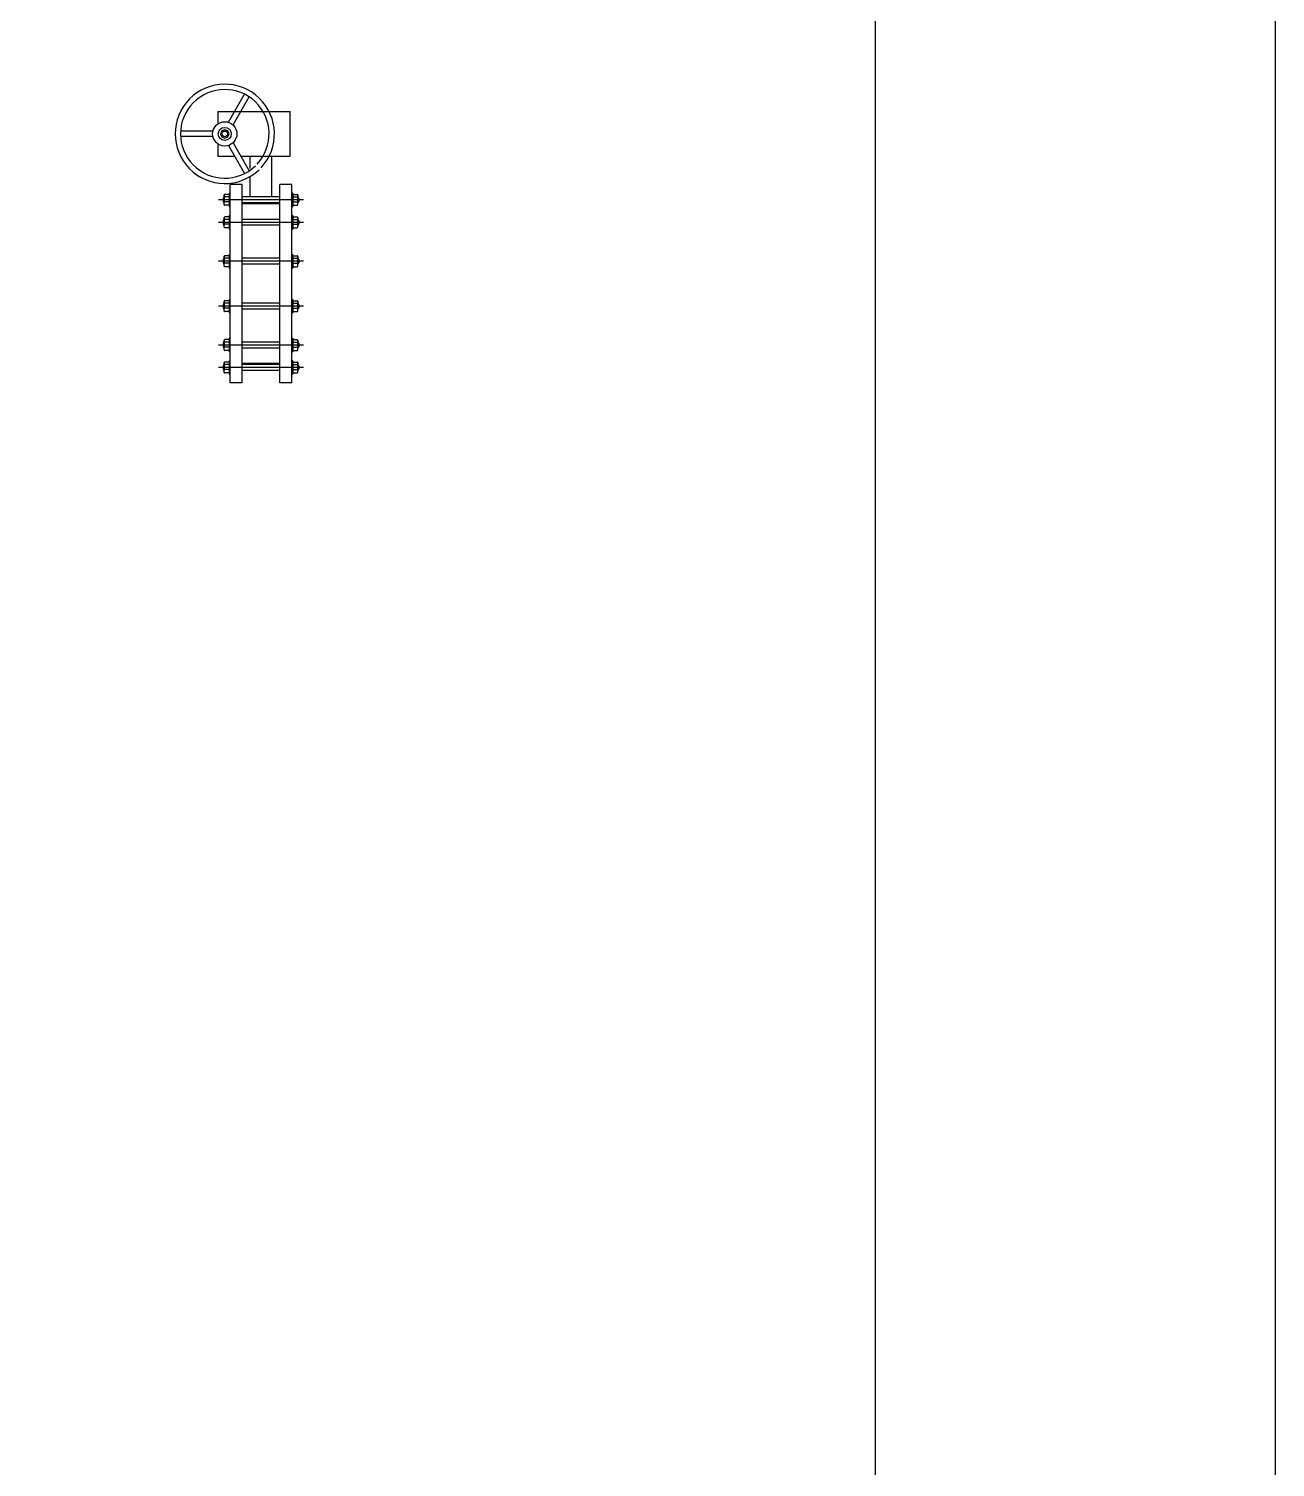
# Model space of a CAD drawing. Header units: millimetres. Extents: x 1218 to 72853, y -34712 to 16286.
# Drawn here: x 70340 to 72853, y 7685 to 10586 of the extents above; entities that cross this region are included whole.
import ezdxf

# ---------------------------------------------------------------- set-up
doc = ezdxf.new("R2010")
doc.units = ezdxf.units.MM
doc.styles.get("Standard").update_dxf_attribs({"font": 'arial.ttf'})

# ---------------------------------------------------------------- blocks, each defined once
blk = doc.blocks.new('VANBUOM-FRONT-DN250 PCCC')
for p, q in [((-65.7, 325.5), (-33, 382.1)), ((-56.4, 320.1), (-23.7, 376.7)), ((-87.1, 347), (58.7, 347)), ((-87.1, 347), (-87.1, 322.1)), ((58.7, 257.1), (58.7, 347)), ((-96.9, 307.4), (-162.3, 307.4)), ((-96.9, 296.7), (-162.3, 296.7)), ((-87.1, 282), (-87.1, 257.1)), ((-65.7, 278.6), (-33, 222)), ((-56.4, 284), (-23.7, 227.4)), ((-87.1, 257.1), (-53.2, 257.1)), ((-40.9, 257.1), (58.7, 257.1)), ((-22, 232.5), (-22, 257.1)), ((22, 175), (22, 257.1)), ((-22, 175), (-22, 215.9)), ((-74, 179), (-74, 176)), ((-74, 159), (-74, 179)), ((-74, 174), (-74, 166)), ((-64, 180), (-73, 180)), ((-64, 175), (-73, 175)), ((-64, 182), (-64, 156)), ((-62, 183), (-63, 183)), ((-62, -200), (-62, 200)), ((-38, 200), (-62, 200)), ((-38, -200), (-38, 200)), ((38, 175), (-38, 175)), ((38, -200), (38, 200)), ((62, 200), (38, 200)), ((62, -200), (62, 200)), ((62, 183), (63, 183)), ((64, 182), (64, 156)), ((64, 180), (73, 180)), ((64, 175), (73, 175)), ((74, 179), (74, 176)), ((74, 159), (74, 179)), ((74, 174), (74, 166)), ((85.6, 169), (-85.8, 169)), ((-76.2, 172), (-76.2, 166)), ((-64, 165), (-73, 165)), ((-64, 158), (-73, 158)), ((-62, 155), (-63, 155)), ((38, 163), (-38, 163)), ((38, 161), (-38, 161)), ((62, 155), (63, 155)), ((64, 165), (73, 165)), ((64, 158), (73, 158)), ((76.2, 172), (76.2, 166)), ((85.6, 123.7), (-85.8, 123.7)), ((-76.2, 126.7), (-76.2, 120.7)), ((-74, 113.7), (-74, 133.7)), ((-74, 133.7), (-74, 130.7)), ((-74, 128.7), (-74, 120.7)), ((-64, 134.7), (-73, 134.7)), ((-64, 129.7), (-73, 129.7)), ((-64, 119.7), (-73, 119.7)), ((-64, 136.7), (-64, 110.7)), ((-62, 137.7), (-63, 137.7)), ((38, 129.7), (-38, 129.7)), ((38, 117.7), (-38, 117.7)), ((62, 137.7), (63, 137.7)), ((64, 136.7), (64, 110.7)), ((64, 134.7), (73, 134.7)), ((64, 129.7), (73, 129.7)), ((64, 119.7), (73, 119.7)), ((74, 113.7), (74, 133.7)), ((74, 133.7), (74, 130.7)), ((74, 128.7), (74, 120.7)), ((76.2, 126.7), (76.2, 120.7)), ((-64, 112.7), (-73, 112.7)), ((-62, 109.7), (-63, 109.7)), ((62, 109.7), (63, 109.7)), ((64, 112.7), (73, 112.7)), ((-64, 58.3), (-64, 32.3)), ((-62, 59.3), (-63, 59.3)), ((62, 59.3), (63, 59.3)), ((64, 58.3), (64, 32.3)), ((85.6, 45.3), (-85.8, 45.3)), ((-76.2, 48.3), (-76.2, 42.3)), ((-74, 35.3), (-74, 55.3)), ((-74, 55.3), (-74, 52.3)), ((-74, 50.3), (-74, 42.3)), ((-64, 56.3), (-73, 56.3)), ((-64, 51.3), (-73, 51.3)), ((-64, 41.3), (-73, 41.3)), ((-64, 34.3), (-73, 34.3)), ((-62, 31.3), (-63, 31.3)), ((38, 51.3), (-38, 51.3)), ((38, 39.3), (-38, 39.3)), ((62, 31.3), (63, 31.3)), ((64, 56.3), (73, 56.3)), ((64, 51.3), (73, 51.3)), ((64, 41.3), (73, 41.3)), ((64, 34.3), (73, 34.3)), ((74, 35.3), (74, 55.3)), ((74, 55.3), (74, 52.3)), ((74, 50.3), (74, 42.3)), ((76.2, 48.3), (76.2, 42.3)), ((85.6, -45.3), (-85.8, -45.3)), ((-76.2, -42.3), (-76.2, -48.3)), ((-74, -55.3), (-74, -35.3)), ((-74, -35.3), (-74, -38.3)), ((-74, -40.3), (-74, -48.3)), ((-64, -34.3), (-73, -34.3)), ((-64, -39.3), (-73, -39.3)), ((-64, -49.3), (-73, -49.3)), ((-64, -56.3), (-73, -56.3)), ((-64, -32.3), (-64, -58.3)), ((-62, -31.3), (-63, -31.3)), ((38, -39.3), (-38, -39.3)), ((38, -51.3), (-38, -51.3)), ((62, -31.3), (63, -31.3)), ((64, -32.3), (64, -58.3)), ((64, -34.3), (73, -34.3)), ((64, -39.3), (73, -39.3)), ((64, -49.3), (73, -49.3)), ((64, -56.3), (73, -56.3)), ((74, -35.3), (74, -38.3)), ((74, -55.3), (74, -35.3)), ((74, -40.3), (74, -48.3)), ((76.2, -42.3), (76.2, -48.3)), ((-62, -59.3), (-63, -59.3)), ((62, -59.3), (63, -59.3)), ((-74, -133.7), (-74, -113.7)), ((-74, -113.7), (-74, -116.7)), ((-64, -112.7), (-73, -112.7)), ((-64, -110.7), (-64, -136.7)), ((-62, -109.7), (-63, -109.7)), ((62, -109.7), (63, -109.7)), ((64, -110.7), (64, -136.7)), ((64, -112.7), (73, -112.7)), ((74, -113.7), (74, -116.7)), ((74, -133.7), (74, -113.7)), ((85.6, -123.7), (-85.8, -123.7)), ((-76.2, -120.7), (-76.2, -126.7)), ((-74, -118.7), (-74, -126.7)), ((-64, -117.7), (-73, -117.7)), ((-64, -127.7), (-73, -127.7)), ((-64, -134.7), (-73, -134.7)), ((-62, -137.7), (-63, -137.7)), ((38, -117.7), (-38, -117.7)), ((38, -129.7), (-38, -129.7)), ((62, -137.7), (63, -137.7)), ((64, -117.7), (73, -117.7)), ((64, -127.7), (73, -127.7)), ((64, -134.7), (73, -134.7)), ((74, -118.7), (74, -126.7)), ((76.2, -120.7), (76.2, -126.7)), ((85.6, -169), (-85.8, -169)), ((-76.2, -166), (-76.2, -172)), ((-74, -159), (-74, -162)), ((-74, -179), (-74, -159)), ((-74, -164), (-74, -172)), ((-64, -158), (-73, -158)), ((-64, -163), (-73, -163)), ((-64, -173), (-73, -173)), ((-64, -156), (-64, -182)), ((-62, -155), (-63, -155)), ((38, -161), (-38, -161)), ((38, -163), (-38, -163)), ((62, -155), (63, -155)), ((64, -156), (64, -182)), ((64, -158), (73, -158)), ((64, -163), (73, -163)), ((64, -173), (73, -173)), ((74, -159), (74, -162)), ((74, -179), (74, -159)), ((74, -164), (74, -172)), ((76.2, -166), (76.2, -172)), ((-64, -180), (-73, -180)), ((-62, -183), (-63, -183)), ((-38, -200), (-62, -200)), ((38, -175), (-38, -175)), ((62, -200), (38, -200)), ((62, -183), (63, -183)), ((64, -180), (73, -180))]:
    blk.add_line(p, q)
blk.add_lwpolyline([(-73, 293.6), (-67, 296), (-64.5, 302.1), (-67, 308.1), (-73, 310.5), (-79, 308.1), (-81.5, 302.1), (-79, 296)], close=True)
for radius in [24.5, 13.1, 5.7]:
    blk.add_circle((-73, 302.1), radius)
for centre, radius, start, end in [((-73, 302.1), 100.1, 316.9767, 313.698), ((-73, 302.1), 89.3, 316.9767, 313.698), ((-73.2, 172), 3, 105.67, 180), ((-73, 179), 1, 90, 180), ((-73, 176), 1, 180, 270), ((-73, 174), 1, 90, 180), ((-63, 182), 1, 90, 180), ((63, 182), 1, 0, 90), ((73, 179), 1, 0, 90), ((73, 176), 1, 270, 0), ((73, 174), 1, 0, 90), ((73.2, 172), 3, 0, 74.33), ((-73.2, 166), 3, 180, 254.33), ((-73, 166), 1, 180, 270), ((-73, 164), 1, 90, 180), ((-73, 159), 1, 180, 270), ((-63, 156), 1, 180, 270), ((63, 156), 1, 270, 0), ((73, 166), 1, 270, 0), ((73, 164), 1, 0, 90), ((73, 159), 1, 270, 0), ((73.2, 166), 3, 285.67, 0), ((-73.2, 126.7), 3, 105.67, 180), ((-73.2, 120.7), 3, 180, 254.33), ((-73, 133.7), 1, 90, 180), ((-73, 130.7), 1, 180, 270), ((-73, 128.7), 1, 90, 180), ((-73, 120.7), 1, 180, 270), ((-73, 118.7), 1, 90, 180), ((-63, 136.7), 1, 90, 180), ((63, 136.7), 1, 0, 90), ((73, 133.7), 1, 0, 90), ((73, 130.7), 1, 270, 0), ((73, 128.7), 1, 0, 90), ((73, 120.7), 1, 270, 0), ((73, 118.7), 1, 0, 90), ((73.2, 126.7), 3, 0, 74.33), ((73.2, 120.7), 3, 285.67, 0), ((-73, 113.7), 1, 180, 270), ((-63, 110.7), 1, 180, 270), ((63, 110.7), 1, 270, 0), ((73, 113.7), 1, 270, 0), ((-63, 58.3), 1, 90, 180), ((63, 58.3), 1, 0, 90), ((-73.2, 48.3), 3, 105.67, 180), ((-73.2, 42.3), 3, 180, 254.33), ((-73, 55.3), 1, 90, 180), ((-73, 52.3), 1, 180, 270), ((-73, 50.3), 1, 90, 180), ((-73, 42.3), 1, 180, 270), ((-73, 40.3), 1, 90, 180), ((-73, 35.3), 1, 180, 270), ((-63, 32.3), 1, 180, 270), ((63, 32.3), 1, 270, 0), ((73, 55.3), 1, 0, 90), ((73, 52.3), 1, 270, 0), ((73, 50.3), 1, 0, 90), ((73, 42.3), 1, 270, 0), ((73, 40.3), 1, 0, 90), ((73, 35.3), 1, 270, 0), ((73.2, 48.3), 3, 0, 74.33), ((73.2, 42.3), 3, 285.67, 0), ((-73.2, -42.3), 3, 105.67, 180), ((-73.2, -48.3), 3, 180, 254.33), ((-73, -35.3), 1, 90, 180), ((-73, -38.3), 1, 180, 270), ((-73, -40.3), 1, 90, 180), ((-73, -48.3), 1, 180, 270), ((-73, -50.3), 1, 90, 180), ((-73, -55.3), 1, 180, 270), ((-63, -32.3), 1, 90, 180), ((63, -32.3), 1, 0, 90), ((73, -35.3), 1, 0, 90), ((73, -38.3), 1, 270, 0), ((73, -40.3), 1, 0, 90), ((73, -48.3), 1, 270, 0), ((73, -50.3), 1, 0, 90), ((73, -55.3), 1, 270, 0), ((73.2, -42.3), 3, 0, 74.33), ((73.2, -48.3), 3, 285.67, 0), ((-63, -58.3), 1, 180, 270), ((63, -58.3), 1, 270, 0), ((-73, -113.7), 1, 90, 180), ((-63, -110.7), 1, 90, 180), ((63, -110.7), 1, 0, 90), ((73, -113.7), 1, 0, 90), ((-73.2, -120.7), 3, 105.67, 180), ((-73.2, -126.7), 3, 180, 254.33), ((-73, -116.7), 1, 180, 270), ((-73, -118.7), 1, 90, 180), ((-73, -126.7), 1, 180, 270), ((-73, -128.7), 1, 90, 180), ((-73, -133.7), 1, 180, 270), ((-63, -136.7), 1, 180, 270), ((63, -136.7), 1, 270, 0), ((73, -116.7), 1, 270, 0), ((73, -118.7), 1, 0, 90), ((73, -126.7), 1, 270, 0), ((73, -128.7), 1, 0, 90), ((73, -133.7), 1, 270, 0), ((73.2, -120.7), 3, 0, 74.33), ((73.2, -126.7), 3, 285.67, 0), ((-73.2, -166), 3, 105.67, 180), ((-73.2, -172), 3, 180, 254.33), ((-73, -159), 1, 90, 180), ((-73, -162), 1, 180, 270), ((-73, -164), 1, 90, 180), ((-73, -172), 1, 180, 270), ((-73, -174), 1, 90, 180), ((-63, -156), 1, 90, 180), ((63, -156), 1, 0, 90), ((73, -159), 1, 0, 90), ((73, -162), 1, 270, 0), ((73, -164), 1, 0, 90), ((73, -172), 1, 270, 0), ((73, -174), 1, 0, 90), ((73.2, -166), 3, 0, 74.33), ((73.2, -172), 3, 285.67, 0), ((-73, -179), 1, 180, 270), ((-63, -182), 1, 180, 270), ((63, -182), 1, 270, 0), ((73, -179), 1, 270, 0)]:
    blk.add_arc(centre, radius, start, end)
at = {"flags": 1}
for p in [(-62, 0), (62, 0)]:
    blk.add_attdef('AMC', p, '', height=0.5, dxfattribs=at)

msp = doc.modelspace()

# ---------------------------------------------------------------- linework, layer by layer
msp.add_line((72047, 4974.9), (72047, 14914.5))
msp.add_lwpolyline([(36949.1, 16285.6), (72853.1, 16285.6), (72853.1, -2725.9), (36949.1, -2725.9)], close=True)

# ---------------------------------------------------------------- block references
at = {"color": 1}
msp.add_blockref('VANBUOM-FRONT-DN250 PCCC', (70807.8, 10071.6), dxfattribs=at)

doc.saveas('drawing.dxf')
